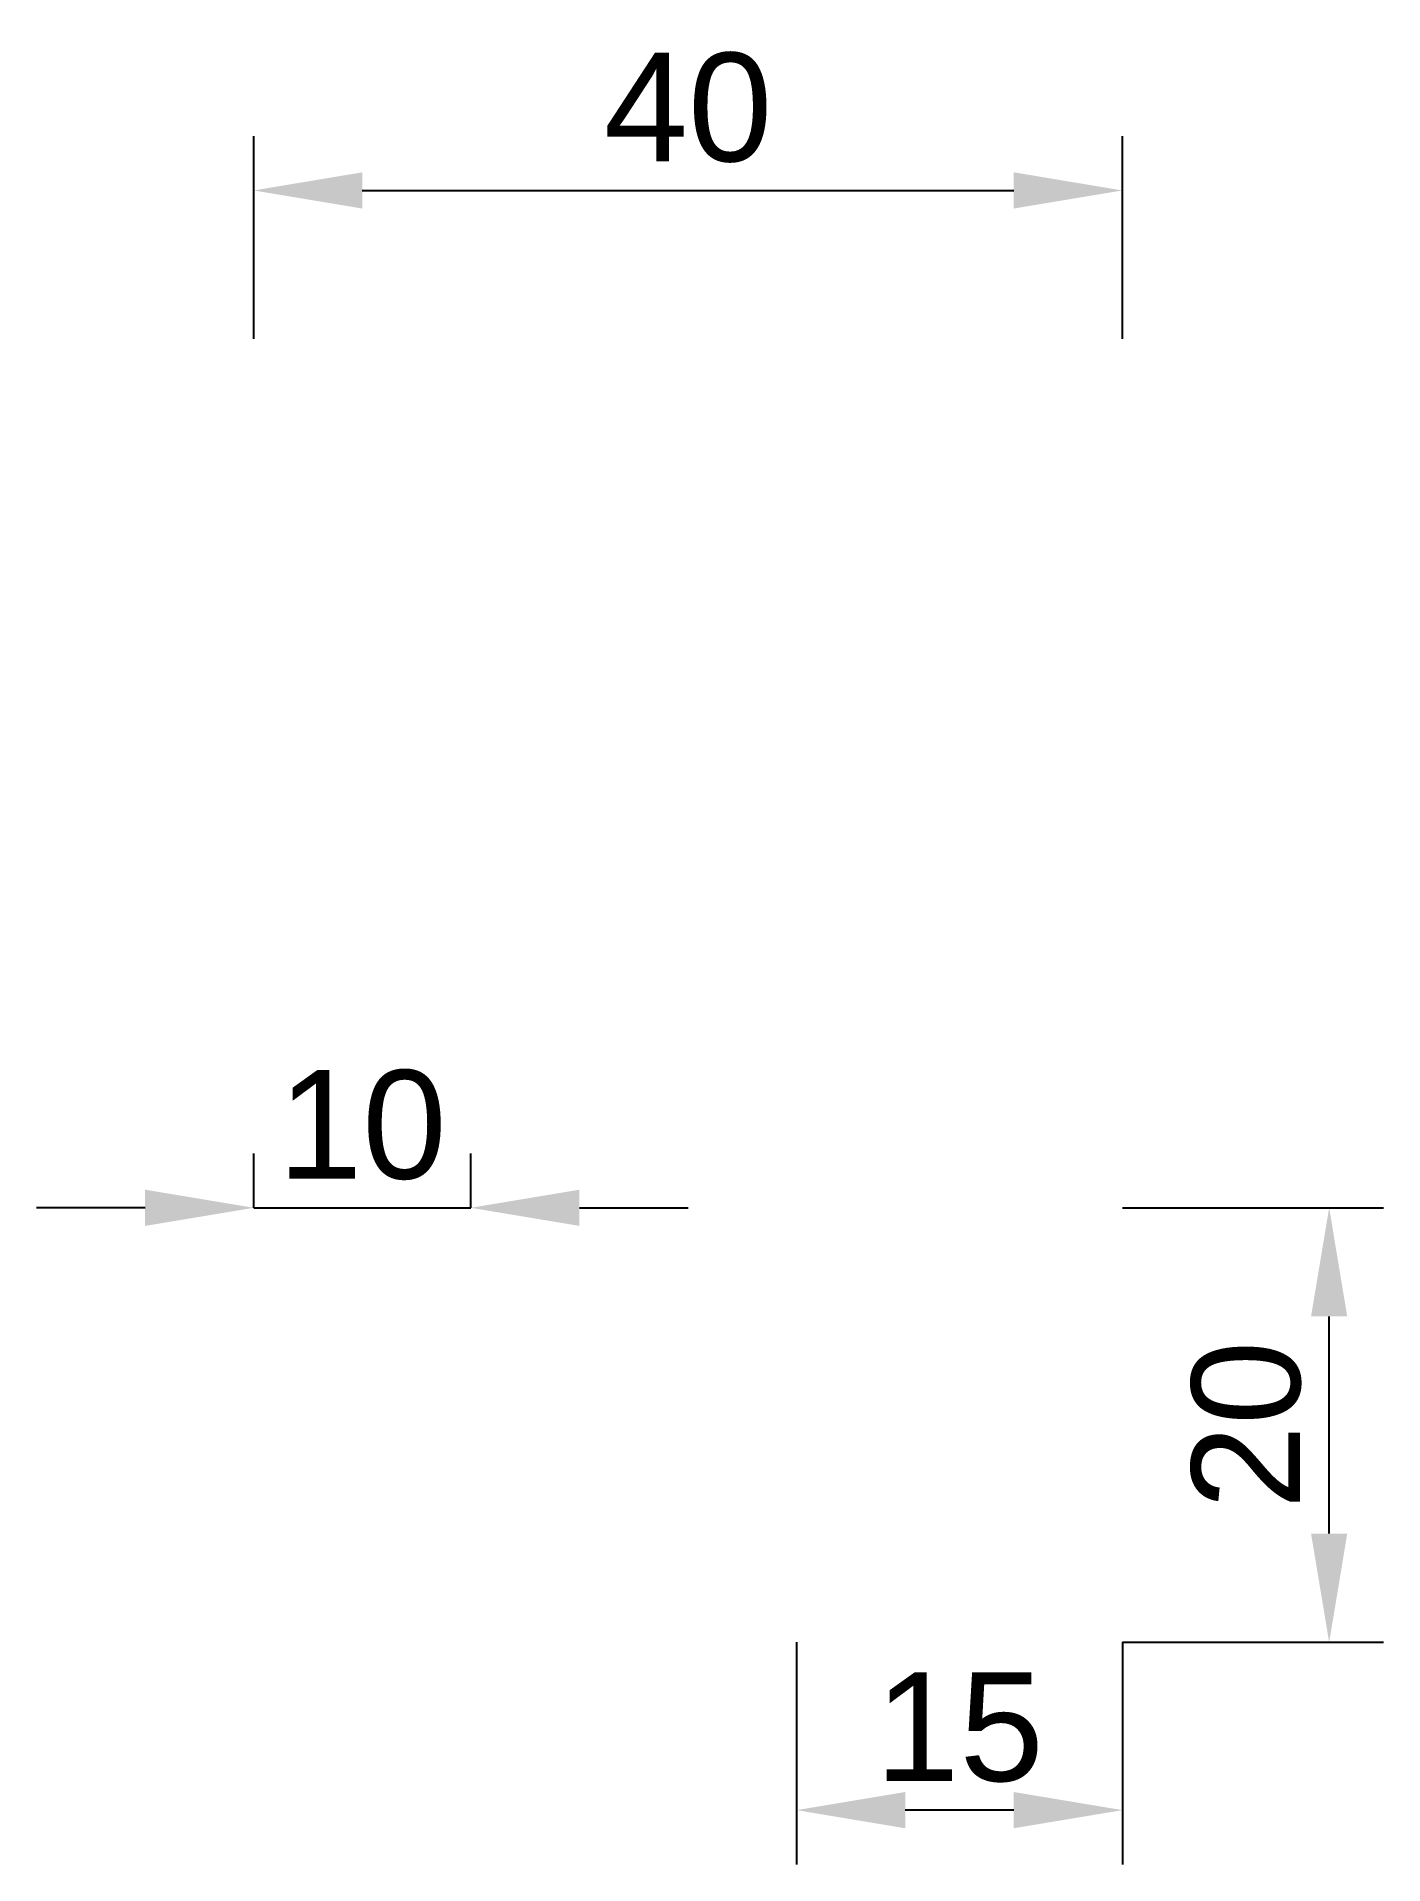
# Model space of a CAD drawing. Header units: millimetres. Extents: x 4.5 to 66.5, y 7.4 to 91.6.
import ezdxf

# ---------------------------------------------------------------- set-up
doc = ezdxf.new("R2010")
doc.units = ezdxf.units.MM
doc.styles.get("Standard").update_dxf_attribs({"font": 'arial.ttf'})
doc.dimstyles.new('ISO-25', dxfattribs={"dimscale": 2, "dimtxt": 2.5, "dimasz": 2.5, "dimexe": 1.25, "dimexo": 0, "dimtad": 1, "dimtoh": 1, "dimtxsty": 'Standard', "dimcen": 2.5, "dimadec": 0, "dimazin": 0, "dimtfac": 1, "dimtmove": 0, "dimatfit": 3, "dimfxl": 1, "dimarcsym": 0})

# ---------------------------------------------------------------- blocks, each defined once
blk = doc.blocks.new('*D26')
at = {"color": 0, "lineweight": -2, "transparency": 16777216}
for p, q in [((14.481, 77.642), (14.481, 86.98)), ((54.481, 77.642), (54.481, 86.98)), ((19.481, 84.48), (49.481, 84.48))]:
    blk.add_line(p, q, dxfattribs=at)
at = {"color": 0, "transparency": 16777216}
for points in [[(19.481, 85.314), (19.481, 83.647), (14.481, 84.48)], [(49.481, 85.314), (49.481, 83.647), (54.481, 84.48)]]:
    blk.add_solid(points, dxfattribs=at)
at = {"layer": 'Defpoints', "color": 0, "transparency": 16777216}
for p in [(54.481, 84.48), (14.481, 77.642), (54.481, 77.642)]:
    blk.add_point(p, dxfattribs=at)
at = {"color": 0, "transparency": 16777216, "insert": (34.481, 88.283), "char_height": 5, "attachment_point": 5}
blk.add_mtext('40', dxfattribs=at)
blk = doc.blocks.new('*D27')
at = {"color": 0, "lineweight": -2, "transparency": 16777216}
for p, q in [((14.481, 37.642), (14.481, 40.142)), ((24.481, 37.642), (24.481, 40.142)), ((9.481, 37.642), (4.481, 37.642)), ((14.481, 37.642), (24.481, 37.642)), ((29.481, 37.642), (34.481, 37.642))]:
    blk.add_line(p, q, dxfattribs=at)
at = {"color": 0, "transparency": 16777216}
for points in [[(9.481, 38.475), (9.481, 36.808), (14.481, 37.642)], [(29.481, 38.475), (29.481, 36.808), (24.481, 37.642)]]:
    blk.add_solid(points, dxfattribs=at)
at = {"layer": 'Defpoints', "color": 0, "transparency": 16777216}
for p in [(14.481, 37.642), (24.481, 37.642), (24.481, 37.642)]:
    blk.add_point(p, dxfattribs=at)
at = {"color": 0, "transparency": 16777216, "insert": (19.481, 41.445), "char_height": 5, "attachment_point": 5}
blk.add_mtext('10', dxfattribs=at)
blk = doc.blocks.new('*D28')
at = {"color": 0, "lineweight": -2, "transparency": 16777216}
for p, q in [((54.481, 37.642), (66.503, 37.642)), ((64.003, 22.642), (64.003, 32.642)), ((54.481, 17.642), (66.503, 17.642))]:
    blk.add_line(p, q, dxfattribs=at)
at = {"color": 0, "transparency": 16777216}
for points in [[(63.169, 32.642), (64.836, 32.642), (64.003, 37.642)], [(63.169, 22.642), (64.836, 22.642), (64.003, 17.642)]]:
    blk.add_solid(points, dxfattribs=at)
at = {"layer": 'Defpoints', "color": 0, "transparency": 16777216}
for p in [(54.481, 37.642, 25), (64.003, 37.642), (54.481, 17.642)]:
    blk.add_point(p, dxfattribs=at)
at = {"color": 0, "transparency": 16777216, "insert": (60.2, 27.642), "char_height": 5, "attachment_point": 5, "rotation": 90}
blk.add_mtext('20', dxfattribs=at)
blk = doc.blocks.new('*D30')
at = {"color": 0, "lineweight": -2, "transparency": 16777216}
for p, q in [((39.481, 17.642), (39.481, 7.412)), ((54.481, 17.642), (54.481, 7.412)), ((49.481, 9.912), (44.481, 9.912))]:
    blk.add_line(p, q, dxfattribs=at)
at = {"color": 0, "transparency": 16777216}
for points in [[(44.481, 10.745), (44.481, 9.078), (39.481, 9.912)], [(49.481, 10.745), (49.481, 9.078), (54.481, 9.912)]]:
    blk.add_solid(points, dxfattribs=at)
at = {"layer": 'Defpoints', "color": 0, "transparency": 16777216}
for p in [(39.481, 17.642, 15), (54.481, 17.642), (39.481, 9.912)]:
    blk.add_point(p, dxfattribs=at)
at = {"color": 0, "transparency": 16777216, "insert": (46.981, 13.714), "char_height": 5, "attachment_point": 5}
blk.add_mtext('15', dxfattribs=at)

msp = doc.modelspace()

# ---------------------------------------------------------------- dimensions: what is measured, and where the dimension line sits
for base, p1, p2, angle, picture, middle in [((54.481, 84.48), (14.481, 77.642), (54.481, 77.642), 180, '*D26', (34.481, 88.283)), ((64.003, 37.642), (54.481, 17.642), (54.481, 37.642, 25), 90, '*D28', (60.2, 27.642))]:
    dim = msp.add_linear_dim(base=base, p1=p1, p2=p2, angle=angle, dimstyle='ISO-25')
    dim.commit()
    dim.dimension.update_dxf_attribs({"geometry": picture, "text_midpoint": middle})
for base, p1, p2, picture, middle in [((24.481, 37.642), (14.481, 37.642), (24.481, 37.642), '*D27', (19.481, 41.445)), ((39.481, 9.912), (54.481, 17.642), (39.481, 17.642, 15), '*D30', (46.981, 13.714))]:
    dim = msp.add_linear_dim(base=base, p1=p1, p2=p2, dimstyle='ISO-25')
    dim.commit()
    dim.dimension.update_dxf_attribs({"geometry": picture, "text_midpoint": middle})

doc.saveas('drawing.dxf')
